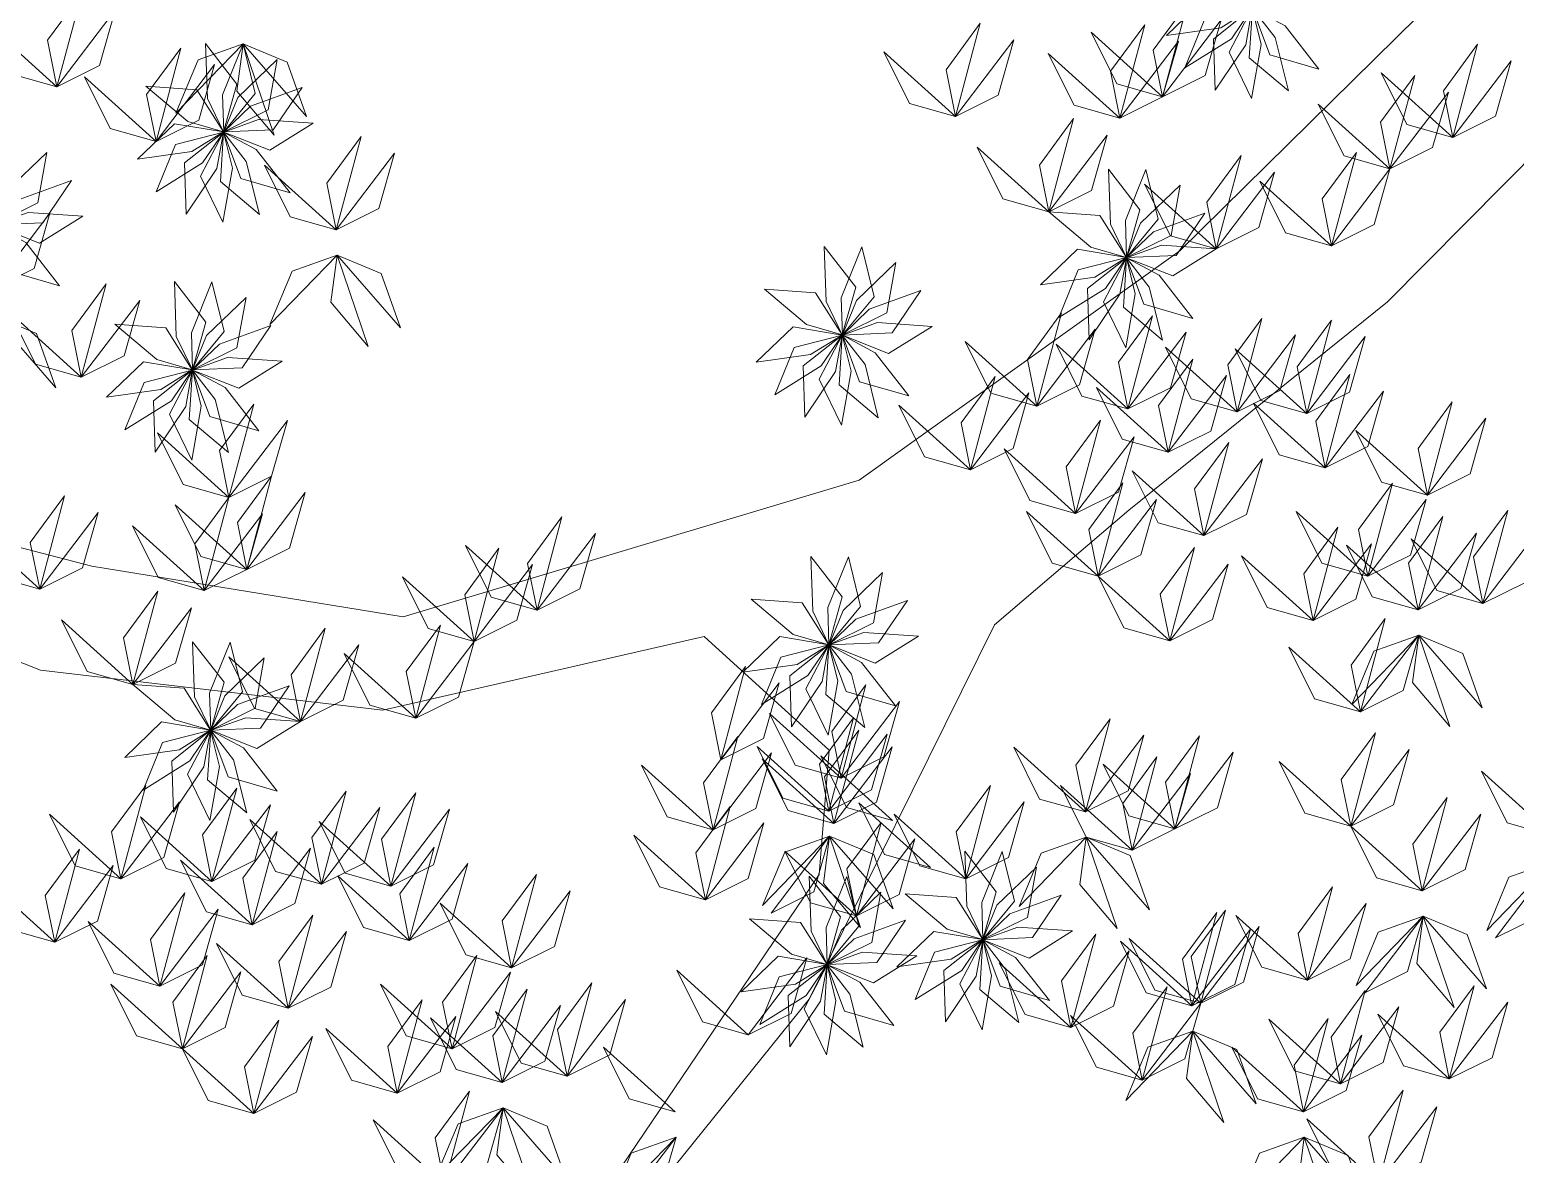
# Model space of a CAD drawing. Header units: inches. Extents: x -173 to 14008, y -3334 to 10368.
# Drawn here: x 12188.2 to 12280.6, y 592.5 to 662.4 of the extents above; entities that cross this region are included whole.
import ezdxf

# ---------------------------------------------------------------- set-up
doc = ezdxf.new("R2010")
doc.units = ezdxf.units.IN
doc.header["$MEASUREMENT"] = 0
doc.layers.add('ARREDAMENTO', color=8, linetype='Continuous', lineweight=18)

msp = doc.modelspace()

# ---------------------------------------------------------------- linework, layer by layer
at = {"layer": 'ARREDAMENTO', "linetype": 'Continuous', "lineweight": 0}
for points in [[(12172.25, 761.191), (12216.757, 756.849), (12220.079, 731.07), (12262.1, 702.216), (12282.119, 693.911), (12291.151, 692.656), (12293.747, 688.152), (12293.12, 683.636), (12287.989, 676.524), (12259.725, 648.69), (12239.791, 634.428), (12211.454, 625.937), (12192.098, 629.087), (12157.891, 637.983)], [(12228.348, 591.828), (12236.691, 602.177), (12243.089, 615.097), (12248.208, 625.433), (12256.563, 632.558), (12272.633, 645.515), (12282.267, 655.224), (12293.821, 668.809), (12302.188, 672.71), (12313.177, 665.659), (12326.121, 652.813), (12333.258, 641.234), (12330.822, 603.828), (12334.107, 587.721)], [(12156.611, 635.399), (12188.899, 622.627), (12210.186, 620.129), (12230.157, 624.719), (12237.921, 617.657), (12237.306, 609.917), (12219.353, 583.412)]]:
    msp.add_lwpolyline(points, dxfattribs=at)
at = {"layer": 'ARREDAMENTO', "lineweight": 0}
for points in [[(12189.923, 658.878), (12189.338, 661.784), (12191.466, 664.674), (12189.923, 658.878)], [(12258.655, 658.263), (12258.07, 661.169), (12260.197, 664.059), (12258.655, 658.263)], [(12258.887, 662.079), (12262.263, 662.554), (12264.223, 663.769), (12261.182, 664.284), (12258.887, 662.079)], [(12189.923, 658.878), (12192.577, 660.199), (12193.554, 663.652), (12189.923, 658.878)], [(12258.655, 658.263), (12261.308, 659.584), (12262.285, 663.037), (12258.655, 658.263)], [(12260.036, 660.051), (12262.927, 661.858), (12264.223, 663.766), (12261.236, 662.999), (12260.036, 660.051)], [(12261.911, 658.666), (12263.816, 661.492), (12264.225, 663.762), (12261.807, 661.847), (12261.911, 658.666)], [(12264.186, 658.163), (12264.778, 661.52), (12264.228, 663.76), (12262.799, 661.026), (12264.186, 658.163)], [(12266.47, 658.629), (12265.645, 661.936), (12264.231, 663.759), (12264.037, 660.68), (12266.47, 658.629)], [(12268.366, 659.984), (12266.268, 662.669), (12264.235, 663.759), (12265.31, 660.868), (12268.366, 659.984)], [(12189.923, 658.878), (12187.071, 659.684), (12185.471, 662.897), (12189.923, 658.878)], [(12245.779, 657.032), (12245.194, 659.938), (12247.322, 662.828), (12245.779, 657.032)], [(12258.655, 658.263), (12255.802, 659.07), (12254.202, 662.282), (12258.655, 658.263)], [(12256.001, 656.942), (12255.416, 659.848), (12257.543, 662.738), (12256.001, 656.942)], [(12196.089, 655.488), (12195.504, 658.394), (12197.631, 661.284), (12196.089, 655.488)], [(12201.496, 661.547), (12198.704, 660.552), (12197.322, 657.24), (12201.496, 661.547)], [(12199.166, 661.566), (12199.285, 658.16), (12200.289, 656.083), (12201.118, 659.054), (12199.166, 661.566)], [(12201.496, 661.547), (12200.219, 658.387), (12200.292, 656.081), (12202.258, 658.458), (12201.496, 661.547)], [(12201.496, 661.547), (12201.106, 658.608), (12203.422, 655.867), (12201.496, 661.547)], [(12201.496, 661.547), (12204.232, 660.406), (12205.438, 657.026), (12201.496, 661.547)], [(12245.779, 657.032), (12248.433, 658.353), (12249.41, 661.806), (12245.779, 657.032)], [(12256.001, 656.942), (12258.655, 658.263), (12259.632, 661.716), (12256.001, 656.942)], [(12276.69, 655.726), (12276.105, 658.632), (12278.232, 661.522), (12276.69, 655.726)], [(12196.089, 655.488), (12198.743, 656.809), (12199.72, 660.262), (12196.089, 655.488)], [(12203.617, 660.582), (12201.166, 658.214), (12200.294, 656.078), (12203.057, 657.449), (12203.617, 660.582)], [(12245.779, 657.032), (12242.927, 657.839), (12241.327, 661.051), (12245.779, 657.032)], [(12256.001, 656.942), (12253.148, 657.748), (12251.549, 660.961), (12256.001, 656.942)], [(12276.69, 655.726), (12279.343, 657.047), (12280.32, 660.5), (12276.69, 655.726)], [(12196.089, 655.488), (12193.236, 656.295), (12191.637, 659.507), (12196.089, 655.488)], [(12272.782, 653.781), (12272.197, 656.687), (12274.325, 659.577), (12272.782, 653.781)], [(12276.69, 655.726), (12273.837, 656.533), (12272.238, 659.745), (12276.69, 655.726)], [(12195.455, 658.916), (12198.066, 656.725), (12200.281, 656.082), (12198.629, 658.686), (12195.455, 658.916)], [(12205.163, 658.837), (12201.96, 657.671), (12200.295, 656.075), (12203.377, 656.203), (12205.163, 658.837)], [(12272.782, 653.781), (12275.436, 655.102), (12276.413, 658.555), (12272.782, 653.781)], [(12272.782, 653.781), (12269.93, 654.588), (12268.33, 657.8), (12272.782, 653.781)], [(12194.942, 654.386), (12198.317, 654.86), (12200.277, 656.076), (12197.236, 656.59), (12194.942, 654.386)], [(12205.865, 656.615), (12202.465, 656.852), (12200.295, 656.071), (12203.162, 654.935), (12205.865, 656.615)], [(12251.576, 651.107), (12250.991, 654.013), (12253.118, 656.903), (12251.576, 651.107)], [(12196.091, 652.358), (12198.981, 654.164), (12200.277, 656.072), (12197.29, 655.305), (12196.091, 652.358)], [(12197.965, 650.973), (12199.871, 653.798), (12200.279, 656.069), (12197.862, 654.153), (12197.965, 650.973)], [(12200.241, 650.469), (12200.832, 653.826), (12200.282, 656.066), (12198.853, 653.333), (12200.241, 650.469)], [(12202.524, 650.935), (12201.699, 654.243), (12200.286, 656.065), (12200.092, 652.987), (12202.524, 650.935)], [(12204.421, 652.29), (12202.322, 654.976), (12200.289, 656.066), (12201.364, 653.175), (12204.421, 652.29)], [(12207.285, 649.992), (12206.7, 652.898), (12208.828, 655.788), (12207.285, 649.992)], [(12251.576, 651.107), (12254.229, 652.428), (12255.206, 655.881), (12251.576, 651.107)], [(12189.293, 654.804), (12186.842, 652.436), (12185.97, 650.301), (12188.733, 651.672), (12189.293, 654.804)], [(12207.285, 649.992), (12209.939, 651.313), (12210.916, 654.766), (12207.285, 649.992)], [(12251.576, 651.107), (12248.723, 651.914), (12247.124, 655.126), (12251.576, 651.107)], [(12269.151, 649.007), (12268.566, 651.913), (12270.694, 654.803), (12269.151, 649.007)], [(12207.285, 649.992), (12204.433, 650.799), (12202.833, 654.011), (12207.285, 649.992)], [(12255.286, 653.757), (12255.405, 650.35), (12256.409, 648.274), (12257.239, 651.244), (12255.286, 653.757)], [(12261.985, 648.805), (12261.4, 651.712), (12263.528, 654.602), (12261.985, 648.805)], [(12269.151, 649.007), (12271.805, 650.328), (12272.782, 653.781), (12269.151, 649.007)], [(12190.839, 653.06), (12187.636, 651.894), (12185.971, 650.297), (12189.053, 650.426), (12190.839, 653.06)], [(12257.617, 653.738), (12256.34, 650.577), (12256.412, 648.272), (12258.379, 650.648), (12257.617, 653.738)], [(12261.985, 648.805), (12264.639, 650.127), (12265.616, 653.58), (12261.985, 648.805)], [(12269.151, 649.007), (12266.299, 649.813), (12264.699, 653.026), (12269.151, 649.007)], [(12259.738, 652.773), (12257.286, 650.405), (12256.415, 648.269), (12259.178, 649.64), (12259.738, 652.773)], [(12261.985, 648.805), (12259.133, 649.612), (12257.533, 652.825), (12261.985, 648.805)], [(12185.864, 646.259), (12188.518, 647.58), (12189.495, 651.033), (12185.864, 646.259)], [(12191.541, 650.837), (12188.141, 651.075), (12185.97, 650.293), (12188.838, 649.158), (12191.541, 650.837)], [(12251.576, 651.107), (12254.187, 648.916), (12256.402, 648.273), (12254.749, 650.877), (12251.576, 651.107)], [(12261.283, 651.028), (12258.08, 649.862), (12256.416, 648.265), (12259.497, 648.394), (12261.283, 651.028)], [(12190.097, 646.513), (12187.998, 649.198), (12185.965, 650.288), (12187.04, 647.397), (12190.097, 646.513)], [(12207.337, 648.425), (12204.545, 647.43), (12203.164, 644.118), (12207.337, 648.425)], [(12207.337, 648.425), (12206.948, 645.486), (12209.263, 642.745), (12207.337, 648.425)], [(12207.337, 648.425), (12210.074, 647.284), (12211.279, 643.904), (12207.337, 648.425)], [(12237.622, 648.946), (12237.741, 645.539), (12238.745, 643.463), (12239.575, 646.433), (12237.622, 648.946)], [(12239.953, 648.927), (12238.676, 645.766), (12238.749, 643.461), (12240.715, 645.837), (12239.953, 648.927)], [(12251.062, 646.576), (12254.437, 647.051), (12256.398, 648.267), (12253.357, 648.781), (12251.062, 646.576)], [(12252.211, 644.549), (12255.101, 646.355), (12256.398, 648.263), (12253.41, 647.496), (12252.211, 644.549)], [(12254.085, 643.163), (12255.991, 645.989), (12256.4, 648.259), (12253.982, 646.344), (12254.085, 643.163)], [(12256.361, 642.66), (12256.953, 646.017), (12256.402, 648.257), (12254.973, 645.524), (12256.361, 642.66)], [(12258.645, 643.126), (12257.82, 646.433), (12256.406, 648.256), (12256.212, 645.178), (12258.645, 643.126)], [(12260.541, 644.481), (12258.443, 647.167), (12256.41, 648.257), (12257.485, 645.366), (12260.541, 644.481)], [(12261.985, 648.805), (12258.585, 649.043), (12256.415, 648.262), (12259.283, 647.126), (12261.985, 648.805)], [(12242.074, 647.961), (12239.622, 645.594), (12238.751, 643.458), (12241.514, 644.829), (12242.074, 647.961)], [(12191.443, 640.83), (12190.858, 643.736), (12192.986, 646.626), (12191.443, 640.83)], [(12197.228, 646.774), (12197.347, 643.367), (12198.351, 641.291), (12199.181, 644.261), (12197.228, 646.774)], [(12199.559, 646.755), (12198.282, 643.594), (12198.355, 641.289), (12200.321, 643.665), (12199.559, 646.755)], [(12191.443, 640.83), (12194.097, 642.151), (12195.074, 645.604), (12191.443, 640.83)], [(12201.68, 645.79), (12199.228, 643.422), (12198.357, 641.286), (12201.12, 642.657), (12201.68, 645.79)], [(12233.912, 646.296), (12236.523, 644.105), (12238.738, 643.461), (12237.085, 646.066), (12233.912, 646.296)], [(12243.619, 646.217), (12240.417, 645.051), (12238.752, 643.454), (12241.834, 643.583), (12243.619, 646.217)], [(12185.916, 644.692), (12188.652, 643.551), (12189.858, 640.171), (12185.916, 644.692)], [(12191.443, 640.83), (12188.591, 641.636), (12186.991, 644.849), (12191.443, 640.83)], [(12250.832, 639.035), (12250.247, 641.941), (12252.374, 644.831), (12250.832, 639.035)], [(12256.487, 638.858), (12255.903, 641.764), (12258.03, 644.654), (12256.487, 638.858)], [(12193.518, 644.124), (12196.129, 641.933), (12198.344, 641.29), (12196.691, 643.894), (12193.518, 644.124)], [(12203.225, 644.045), (12200.023, 642.879), (12198.358, 641.282), (12201.44, 641.411), (12203.225, 644.045)], [(12233.398, 641.765), (12236.774, 642.24), (12238.734, 643.455), (12235.693, 643.97), (12233.398, 641.765)], [(12244.322, 643.994), (12240.921, 644.232), (12238.751, 643.451), (12241.619, 642.315), (12244.322, 643.994)], [(12250.832, 639.035), (12253.486, 640.356), (12254.463, 643.809), (12250.832, 639.035)], [(12256.487, 638.858), (12259.141, 640.179), (12260.118, 643.632), (12256.487, 638.858)], [(12263.286, 638.687), (12262.701, 641.593), (12264.829, 644.483), (12263.286, 638.687)], [(12267.611, 638.578), (12267.026, 641.484), (12269.153, 644.374), (12267.611, 638.578)], [(12234.547, 639.738), (12237.438, 641.544), (12238.734, 643.452), (12235.746, 642.685), (12234.547, 639.738)], [(12236.421, 638.352), (12238.327, 641.178), (12238.736, 643.448), (12236.318, 641.533), (12236.421, 638.352)], [(12238.697, 637.849), (12239.289, 641.206), (12238.739, 643.446), (12237.309, 640.713), (12238.697, 637.849)], [(12240.981, 638.315), (12240.156, 641.622), (12238.742, 643.445), (12238.548, 640.367), (12240.981, 638.315)], [(12242.877, 639.67), (12240.779, 642.355), (12238.746, 643.445), (12239.821, 640.554), (12242.877, 639.67)], [(12250.832, 639.035), (12247.979, 639.842), (12246.38, 643.054), (12250.832, 639.035)], [(12256.487, 638.858), (12253.635, 639.664), (12252.035, 642.877), (12256.487, 638.858)], [(12263.286, 638.687), (12260.434, 639.493), (12258.834, 642.706), (12263.286, 638.687)], [(12263.286, 638.687), (12265.94, 640.008), (12266.917, 643.461), (12263.286, 638.687)], [(12267.611, 638.578), (12270.265, 639.899), (12271.242, 643.352), (12267.611, 638.578)], [(12193.004, 639.593), (12196.38, 640.068), (12198.34, 641.284), (12195.299, 641.798), (12193.004, 639.593)], [(12203.928, 641.823), (12200.527, 642.06), (12198.357, 641.279), (12201.225, 640.143), (12203.928, 641.823)], [(12258.989, 636.166), (12258.404, 639.072), (12260.531, 641.962), (12258.989, 636.166)], [(12267.611, 638.578), (12264.758, 639.385), (12263.159, 642.597), (12267.611, 638.578)], [(12194.153, 637.566), (12197.044, 639.372), (12198.34, 641.28), (12195.352, 640.513), (12194.153, 637.566)], [(12196.027, 636.18), (12197.933, 639.006), (12198.342, 641.276), (12195.924, 639.361), (12196.027, 636.18)], [(12198.303, 635.677), (12198.895, 639.034), (12198.345, 641.274), (12196.915, 638.541), (12198.303, 635.677)], [(12200.587, 636.143), (12199.762, 639.45), (12198.348, 641.273), (12198.154, 638.195), (12200.587, 636.143)], [(12202.483, 637.498), (12200.385, 640.184), (12198.352, 641.274), (12199.427, 638.383), (12202.483, 637.498)], [(12246.711, 635.085), (12246.126, 637.991), (12248.253, 640.881), (12246.711, 635.085)], [(12258.989, 636.166), (12261.643, 637.487), (12262.62, 640.94), (12258.989, 636.166)], [(12268.752, 635.197), (12268.167, 638.103), (12270.295, 640.993), (12268.752, 635.197)], [(12258.989, 636.166), (12256.136, 636.972), (12254.537, 640.185), (12258.989, 636.166)], [(12268.752, 635.197), (12271.406, 636.518), (12272.383, 639.971), (12268.752, 635.197)], [(12200.621, 633.364), (12200.037, 636.27), (12202.164, 639.16), (12200.621, 633.364)], [(12246.711, 635.085), (12243.858, 635.892), (12242.258, 639.104), (12246.711, 635.085)], [(12246.711, 635.085), (12249.364, 636.406), (12250.341, 639.859), (12246.711, 635.085)], [(12268.752, 635.197), (12265.9, 636.004), (12264.3, 639.216), (12268.752, 635.197)], [(12275.113, 633.503), (12274.528, 636.409), (12276.655, 639.299), (12275.113, 633.503)], [(12200.621, 633.364), (12203.275, 634.685), (12204.252, 638.138), (12200.621, 633.364)], [(12253.248, 632.362), (12252.663, 635.268), (12254.79, 638.158), (12253.248, 632.362)], [(12253.248, 632.362), (12252.663, 635.268), (12254.79, 638.158), (12253.248, 632.362)], [(12275.113, 633.503), (12277.767, 634.824), (12278.744, 638.277), (12275.113, 633.503)], [(12200.621, 633.364), (12197.769, 634.171), (12196.169, 637.383), (12200.621, 633.364)], [(12253.248, 632.362), (12255.901, 633.683), (12256.878, 637.136), (12253.248, 632.362)], [(12253.248, 632.362), (12255.901, 633.683), (12256.878, 637.136), (12253.248, 632.362)], [(12275.113, 633.503), (12272.26, 634.31), (12270.661, 637.522), (12275.113, 633.503)], [(12253.248, 632.362), (12250.395, 633.168), (12248.795, 636.381), (12253.248, 632.362)], [(12253.248, 632.362), (12250.395, 633.168), (12248.795, 636.381), (12253.248, 632.362)], [(12261.22, 630.984), (12260.635, 633.89), (12262.763, 636.78), (12261.22, 630.984)], [(12261.22, 630.984), (12263.874, 632.305), (12264.851, 635.758), (12261.22, 630.984)], [(12201.733, 628.889), (12201.148, 631.795), (12203.275, 634.685), (12201.733, 628.889)], [(12261.22, 630.984), (12258.368, 631.791), (12256.768, 635.003), (12261.22, 630.984)], [(12188.858, 627.658), (12188.273, 630.564), (12190.4, 633.454), (12188.858, 627.658)], [(12201.733, 628.889), (12204.387, 630.21), (12205.364, 633.663), (12201.733, 628.889)], [(12254.644, 628.466), (12254.059, 631.372), (12256.187, 634.262), (12254.644, 628.466)], [(12271.406, 628.46), (12270.821, 631.366), (12272.948, 634.256), (12271.406, 628.46)], [(12201.733, 628.889), (12198.88, 629.696), (12197.281, 632.908), (12201.733, 628.889)], [(12199.079, 627.568), (12198.494, 630.474), (12200.621, 633.364), (12199.079, 627.568)], [(12254.644, 628.466), (12257.298, 629.787), (12258.275, 633.24), (12254.644, 628.466)], [(12271.406, 628.46), (12274.06, 629.781), (12275.037, 633.234), (12271.406, 628.46)], [(12278.557, 626.761), (12277.972, 629.667), (12280.1, 632.557), (12278.557, 626.761)], [(12188.858, 627.658), (12186.005, 628.465), (12184.405, 631.677), (12188.858, 627.658)], [(12188.858, 627.658), (12191.511, 628.979), (12192.488, 632.432), (12188.858, 627.658)], [(12199.079, 627.568), (12201.733, 628.889), (12202.71, 632.342), (12199.079, 627.568)], [(12219.768, 626.352), (12219.183, 629.258), (12221.31, 632.148), (12219.768, 626.352)], [(12254.644, 628.466), (12251.792, 629.273), (12250.192, 632.485), (12254.644, 628.466)], [(12271.406, 628.46), (12268.553, 629.267), (12266.954, 632.479), (12271.406, 628.46)], [(12274.527, 626.372), (12273.942, 629.278), (12276.069, 632.168), (12274.527, 626.372)], [(12199.079, 627.568), (12196.226, 628.375), (12194.627, 631.587), (12199.079, 627.568)], [(12219.768, 626.352), (12222.422, 627.673), (12223.399, 631.126), (12219.768, 626.352)], [(12268.007, 625.707), (12267.422, 628.613), (12269.55, 631.503), (12268.007, 625.707)], [(12278.557, 626.761), (12275.705, 627.567), (12274.105, 630.78), (12278.557, 626.761)], [(12274.527, 626.372), (12277.181, 627.693), (12278.158, 631.146), (12274.527, 626.372)], [(12278.557, 626.761), (12281.211, 628.082), (12282.188, 631.535), (12278.557, 626.761)], [(12215.86, 624.407), (12215.275, 627.313), (12217.403, 630.203), (12215.86, 624.407)], [(12219.768, 626.352), (12216.915, 627.159), (12215.316, 630.371), (12219.768, 626.352)], [(12259.096, 624.447), (12258.511, 627.353), (12260.639, 630.243), (12259.096, 624.447)], [(12268.007, 625.707), (12270.661, 627.028), (12271.638, 630.481), (12268.007, 625.707)], [(12274.527, 626.372), (12271.674, 627.179), (12270.075, 630.391), (12274.527, 626.372)], [(12215.86, 624.407), (12218.514, 625.728), (12219.491, 629.181), (12215.86, 624.407)], [(12236.789, 629.688), (12236.908, 626.282), (12237.912, 624.205), (12238.742, 627.176), (12236.789, 629.688)], [(12239.119, 629.669), (12237.843, 626.509), (12237.915, 624.204), (12239.881, 626.58), (12239.119, 629.669)], [(12259.096, 624.447), (12261.75, 625.768), (12262.727, 629.221), (12259.096, 624.447)], [(12268.007, 625.707), (12265.155, 626.514), (12263.555, 629.726), (12268.007, 625.707)], [(12215.86, 624.407), (12213.008, 625.214), (12211.408, 628.426), (12215.86, 624.407)], [(12241.241, 628.704), (12238.789, 626.336), (12237.917, 624.201), (12240.68, 625.572), (12241.241, 628.704)], [(12259.096, 624.447), (12256.244, 625.254), (12254.644, 628.466), (12259.096, 624.447)], [(12194.654, 621.733), (12194.069, 624.639), (12196.196, 627.529), (12194.654, 621.733)], [(12233.078, 627.039), (12235.69, 624.848), (12237.905, 624.204), (12236.252, 626.809), (12233.078, 627.039)], [(12194.654, 621.733), (12197.308, 623.054), (12198.285, 626.507), (12194.654, 621.733)], [(12242.786, 626.96), (12239.583, 625.794), (12237.918, 624.197), (12241, 624.326), (12242.786, 626.96)], [(12194.654, 621.733), (12191.801, 622.54), (12190.202, 625.752), (12194.654, 621.733)], [(12205.064, 619.432), (12204.479, 622.338), (12206.606, 625.228), (12205.064, 619.432)], [(12212.23, 619.633), (12211.645, 622.539), (12213.772, 625.429), (12212.23, 619.633)], [(12270.948, 620.031), (12270.363, 622.937), (12272.491, 625.827), (12270.948, 620.031)], [(12198.364, 624.383), (12198.483, 620.976), (12199.487, 618.9), (12200.317, 621.871), (12198.364, 624.383)], [(12200.695, 624.364), (12199.418, 621.204), (12199.491, 618.898), (12201.457, 621.274), (12200.695, 624.364)], [(12205.064, 619.432), (12207.717, 620.753), (12208.694, 624.206), (12205.064, 619.432)], [(12212.23, 619.633), (12214.883, 620.954), (12215.86, 624.407), (12212.23, 619.633)], [(12232.565, 622.508), (12235.94, 622.983), (12237.901, 624.198), (12234.859, 624.713), (12232.565, 622.508)], [(12243.488, 624.737), (12240.088, 624.975), (12237.918, 624.193), (12240.786, 623.058), (12243.488, 624.737)], [(12274.579, 624.805), (12271.787, 623.81), (12270.405, 620.498), (12274.579, 624.805)], [(12270.948, 620.031), (12273.602, 621.352), (12274.579, 624.805), (12270.948, 620.031)], [(12270.948, 620.031), (12273.602, 621.352), (12274.579, 624.805), (12270.948, 620.031)], [(12274.579, 624.805), (12274.19, 621.866), (12276.505, 619.125), (12274.579, 624.805)], [(12274.579, 624.805), (12277.315, 623.664), (12278.521, 620.284), (12274.579, 624.805)], [(12202.816, 623.399), (12200.364, 621.031), (12199.493, 618.895), (12202.256, 620.266), (12202.816, 623.399)], [(12205.064, 619.432), (12202.211, 620.238), (12200.612, 623.451), (12205.064, 619.432)], [(12212.23, 619.633), (12209.377, 620.44), (12207.777, 623.652), (12212.23, 619.633)], [(12233.714, 620.48), (12236.604, 622.287), (12237.901, 624.194), (12234.913, 623.428), (12233.714, 620.48)], [(12235.588, 619.095), (12237.494, 621.921), (12237.902, 624.191), (12235.485, 622.275), (12235.588, 619.095)], [(12237.864, 618.592), (12238.456, 621.949), (12237.905, 624.189), (12236.476, 621.455), (12237.864, 618.592)], [(12240.147, 619.058), (12239.323, 622.365), (12237.909, 624.188), (12237.715, 621.109), (12240.147, 619.058)], [(12242.044, 620.413), (12239.945, 623.098), (12237.913, 624.188), (12238.988, 621.297), (12242.044, 620.413)], [(12270.948, 620.031), (12268.096, 620.838), (12266.496, 624.05), (12270.948, 620.031)], [(12231.19, 617.057), (12230.605, 619.963), (12232.732, 622.853), (12231.19, 617.057)], [(12194.654, 621.733), (12197.265, 619.542), (12199.48, 618.899), (12197.828, 621.503), (12194.654, 621.733)], [(12204.362, 621.654), (12201.159, 620.488), (12199.494, 618.891), (12202.576, 619.02), (12204.362, 621.654)], [(12231.19, 617.057), (12233.844, 618.378), (12234.821, 621.831), (12231.19, 617.057)], [(12238.669, 615.911), (12238.084, 618.817), (12240.211, 621.707), (12238.669, 615.911)], [(12238.669, 615.911), (12241.322, 617.232), (12242.299, 620.685), (12238.669, 615.911)], [(12205.064, 619.432), (12201.664, 619.669), (12199.493, 618.888), (12202.361, 617.752), (12205.064, 619.432)], [(12238.669, 615.911), (12235.816, 616.718), (12234.216, 619.93), (12238.669, 615.911)], [(12237.905, 613.87), (12237.32, 616.776), (12239.448, 619.666), (12237.905, 613.87)], [(12253.85, 613.809), (12253.265, 616.715), (12255.393, 619.605), (12253.85, 613.809)], [(12194.14, 617.203), (12197.516, 617.677), (12199.476, 618.893), (12196.435, 619.407), (12194.14, 617.203)], [(12195.289, 615.175), (12198.18, 616.981), (12199.476, 618.889), (12196.489, 618.122), (12195.289, 615.175)], [(12197.164, 613.789), (12199.069, 616.615), (12199.478, 618.886), (12197.06, 616.97), (12197.164, 613.789)], [(12199.439, 613.286), (12200.031, 616.643), (12199.481, 618.883), (12198.052, 616.15), (12199.439, 613.286)], [(12201.723, 613.752), (12200.898, 617.06), (12199.484, 618.882), (12199.29, 615.804), (12201.723, 613.752)], [(12203.619, 615.107), (12201.521, 617.793), (12199.488, 618.883), (12200.563, 615.992), (12203.619, 615.107)], [(12238.222, 613.091), (12237.637, 615.997), (12239.765, 618.887), (12238.222, 613.091)], [(12270.342, 612.924), (12269.757, 615.831), (12271.885, 618.721), (12270.342, 612.924)], [(12230.711, 612.705), (12230.126, 615.612), (12232.253, 618.502), (12230.711, 612.705)], [(12237.905, 613.87), (12235.053, 614.677), (12233.453, 617.889), (12237.905, 613.87)], [(12237.905, 613.87), (12240.559, 615.191), (12241.536, 618.644), (12237.905, 613.87)], [(12238.222, 613.091), (12240.876, 614.412), (12241.853, 617.865), (12238.222, 613.091)], [(12253.85, 613.809), (12250.998, 614.616), (12249.398, 617.828), (12253.85, 613.809)], [(12253.85, 613.809), (12256.504, 615.13), (12257.481, 618.583), (12253.85, 613.809)], [(12259.409, 612.756), (12258.824, 615.662), (12260.951, 618.552), (12259.409, 612.756)], [(12230.711, 612.705), (12233.365, 614.027), (12234.342, 617.48), (12230.711, 612.705)], [(12238.222, 613.091), (12235.37, 613.897), (12233.77, 617.11), (12238.222, 613.091)], [(12241.865, 613.273), (12239.012, 614.08), (12237.413, 617.292), (12241.865, 613.273)], [(12256.755, 611.435), (12256.17, 614.341), (12258.297, 617.231), (12256.755, 611.435)], [(12259.409, 612.756), (12262.063, 614.077), (12263.04, 617.53), (12259.409, 612.756)], [(12270.342, 612.924), (12267.49, 613.731), (12265.89, 616.944), (12270.342, 612.924)], [(12270.342, 612.924), (12272.996, 614.246), (12273.973, 617.699), (12270.342, 612.924)], [(12230.711, 612.705), (12227.858, 613.512), (12226.259, 616.725), (12230.711, 612.705)], [(12259.409, 612.756), (12256.556, 613.563), (12254.957, 616.775), (12259.409, 612.756)], [(12256.755, 611.435), (12259.409, 612.756), (12260.386, 616.209), (12256.755, 611.435)], [(12282.922, 612.322), (12280.069, 613.128), (12278.47, 616.341), (12282.922, 612.322)], [(12193.91, 609.661), (12193.325, 612.567), (12195.453, 615.457), (12193.91, 609.661)], [(12199.566, 609.484), (12198.981, 612.39), (12201.108, 615.28), (12199.566, 609.484)], [(12206.364, 609.313), (12205.779, 612.219), (12207.907, 615.109), (12206.364, 609.313)], [(12210.689, 609.204), (12210.104, 612.11), (12212.232, 615), (12210.689, 609.204)], [(12246.416, 609.661), (12245.831, 612.567), (12247.958, 615.457), (12246.416, 609.661)], [(12256.755, 611.435), (12253.902, 612.242), (12252.303, 615.454), (12256.755, 611.435)], [(12193.91, 609.661), (12196.564, 610.982), (12197.541, 614.435), (12193.91, 609.661)], [(12199.566, 609.484), (12202.22, 610.805), (12203.197, 614.258), (12199.566, 609.484)], [(12206.364, 609.313), (12209.018, 610.634), (12209.995, 614.087), (12206.364, 609.313)], [(12230.232, 608.354), (12229.647, 611.26), (12231.775, 614.15), (12230.232, 608.354)], [(12244.22, 610.362), (12241.367, 611.169), (12239.768, 614.381), (12244.22, 610.362)], [(12246.416, 609.661), (12249.07, 610.982), (12250.047, 614.435), (12246.416, 609.661)], [(12274.795, 608.905), (12274.21, 611.812), (12276.337, 614.702), (12274.795, 608.905)], [(12193.91, 609.661), (12191.058, 610.468), (12189.458, 613.68), (12193.91, 609.661)], [(12199.566, 609.484), (12196.713, 610.291), (12195.114, 613.503), (12199.566, 609.484)], [(12206.364, 609.313), (12203.512, 610.12), (12201.912, 613.332), (12206.364, 609.313)], [(12210.689, 609.204), (12207.837, 610.011), (12206.237, 613.223), (12210.689, 609.204)], [(12210.689, 609.204), (12213.343, 610.525), (12214.32, 613.978), (12210.689, 609.204)], [(12230.232, 608.354), (12232.886, 609.675), (12233.863, 613.128), (12230.232, 608.354)], [(12239.616, 607.36), (12239.031, 610.267), (12241.158, 613.157), (12239.616, 607.36)], [(12246.416, 609.661), (12243.563, 610.468), (12241.964, 613.68), (12246.416, 609.661)], [(12274.795, 608.905), (12277.448, 610.226), (12278.425, 613.679), (12274.795, 608.905)], [(12202.067, 606.792), (12201.482, 609.698), (12203.61, 612.588), (12202.067, 606.792)], [(12230.232, 608.354), (12227.38, 609.161), (12225.78, 612.373), (12230.232, 608.354)], [(12237.957, 612.303), (12235.165, 611.307), (12233.784, 607.995), (12237.957, 612.303)], [(12234.327, 607.529), (12236.98, 608.85), (12237.957, 612.303), (12234.327, 607.529)], [(12237.957, 612.303), (12237.568, 609.364), (12239.883, 606.623), (12237.957, 612.303)], [(12237.957, 612.303), (12240.694, 611.162), (12241.899, 607.782), (12237.957, 612.303)], [(12253.902, 612.242), (12251.11, 611.246), (12249.729, 607.934), (12253.902, 612.242)], [(12253.902, 612.242), (12253.513, 609.303), (12255.828, 606.562), (12253.902, 612.242)], [(12253.902, 612.242), (12256.639, 611.101), (12257.844, 607.721), (12253.902, 612.242)], [(12274.795, 608.905), (12271.942, 609.712), (12270.342, 612.924), (12274.795, 608.905)], [(12189.789, 605.711), (12189.204, 608.617), (12191.331, 611.507), (12189.789, 605.711)], [(12202.067, 606.792), (12204.721, 608.113), (12205.698, 611.566), (12202.067, 606.792)], [(12211.83, 605.823), (12211.246, 608.729), (12213.373, 611.619), (12211.83, 605.823)], [(12239.616, 607.36), (12236.763, 608.167), (12235.164, 611.379), (12239.616, 607.36)], [(12239.616, 607.36), (12242.27, 608.681), (12243.246, 612.134), (12239.616, 607.36)], [(12246.356, 611.364), (12246.476, 607.958), (12247.48, 605.881), (12248.309, 608.852), (12246.356, 611.364)], [(12248.687, 611.345), (12247.41, 608.185), (12247.483, 605.879), (12249.449, 608.256), (12248.687, 611.345)], [(12189.789, 605.711), (12192.443, 607.032), (12193.42, 610.485), (12189.789, 605.711)], [(12202.067, 606.792), (12199.215, 607.599), (12197.615, 610.811), (12202.067, 606.792)], [(12211.83, 605.823), (12214.484, 607.144), (12215.461, 610.597), (12211.83, 605.823)], [(12250.808, 610.38), (12248.357, 608.012), (12247.485, 605.876), (12250.248, 607.247), (12250.808, 610.38)], [(12282.974, 610.755), (12280.182, 609.759), (12278.8, 606.447), (12282.974, 610.755)], [(12279.343, 605.981), (12281.997, 607.302), (12282.974, 610.755), (12279.343, 605.981)], [(12189.789, 605.711), (12186.936, 606.518), (12185.337, 609.73), (12189.789, 605.711)], [(12211.83, 605.823), (12208.978, 606.63), (12207.378, 609.842), (12211.83, 605.823)], [(12218.191, 604.129), (12217.606, 607.035), (12219.734, 609.925), (12218.191, 604.129)], [(12236.685, 609.813), (12236.804, 606.407), (12237.808, 604.33), (12238.637, 607.301), (12236.685, 609.813)], [(12239.015, 609.795), (12237.739, 606.634), (12237.811, 604.329), (12239.777, 606.705), (12239.015, 609.795)], [(12196.326, 602.988), (12195.741, 605.894), (12197.868, 608.784), (12196.326, 602.988)], [(12196.326, 602.988), (12195.741, 605.894), (12197.868, 608.784), (12196.326, 602.988)], [(12218.191, 604.129), (12220.845, 605.45), (12221.822, 608.903), (12218.191, 604.129)], [(12241.137, 608.829), (12238.685, 606.461), (12237.813, 604.326), (12240.576, 605.697), (12241.137, 608.829)], [(12242.646, 608.714), (12245.257, 606.523), (12247.472, 605.88), (12245.82, 608.484), (12242.646, 608.714)], [(12252.354, 608.635), (12249.151, 607.469), (12247.486, 605.873), (12250.568, 606.002), (12252.354, 608.635)], [(12267.665, 603.357), (12267.08, 606.263), (12269.207, 609.153), (12267.665, 603.357)], [(12196.326, 602.988), (12198.98, 604.309), (12199.957, 607.762), (12196.326, 602.988)], [(12196.326, 602.988), (12198.98, 604.309), (12199.957, 607.762), (12196.326, 602.988)], [(12218.191, 604.129), (12215.339, 604.936), (12213.739, 608.148), (12218.191, 604.129)], [(12261.019, 601.92), (12260.434, 604.826), (12262.562, 607.716), (12261.019, 601.92)], [(12267.665, 603.357), (12270.319, 604.678), (12271.296, 608.131), (12267.665, 603.357)], [(12196.326, 602.988), (12193.473, 603.794), (12191.874, 607.007), (12196.326, 602.988)], [(12196.326, 602.988), (12193.473, 603.794), (12191.874, 607.007), (12196.326, 602.988)], [(12204.298, 601.61), (12203.713, 604.516), (12205.841, 607.406), (12204.298, 601.61)], [(12232.974, 607.164), (12235.585, 604.973), (12237.801, 604.329), (12236.148, 606.934), (12232.974, 607.164)], [(12242.682, 607.085), (12239.479, 605.919), (12237.814, 604.322), (12240.896, 604.451), (12242.682, 607.085)], [(12260.478, 601.76), (12259.893, 604.666), (12262.021, 607.556), (12260.478, 601.76)], [(12261.019, 601.92), (12263.673, 603.241), (12264.65, 606.694), (12261.019, 601.92)], [(12267.665, 603.357), (12264.812, 604.164), (12263.213, 607.376), (12267.665, 603.357)], [(12274.847, 607.338), (12272.055, 606.343), (12270.673, 603.031), (12274.847, 607.338)], [(12271.216, 602.564), (12273.87, 603.885), (12274.847, 607.338), (12271.216, 602.564)], [(12274.847, 607.338), (12274.457, 604.4), (12276.773, 601.658), (12274.847, 607.338)], [(12274.847, 607.338), (12277.583, 606.197), (12278.788, 602.817), (12274.847, 607.338)], [(12204.298, 601.61), (12206.952, 602.931), (12207.929, 606.384), (12204.298, 601.61)], [(12242.133, 604.184), (12245.508, 604.658), (12247.468, 605.874), (12244.427, 606.388), (12242.133, 604.184)], [(12243.281, 602.156), (12246.172, 603.962), (12247.468, 605.87), (12244.481, 605.103), (12243.281, 602.156)], [(12245.156, 600.771), (12247.062, 603.596), (12247.47, 605.867), (12245.053, 603.951), (12245.156, 600.771)], [(12247.431, 600.268), (12248.023, 603.624), (12247.473, 605.864), (12246.044, 603.131), (12247.431, 600.268)], [(12249.715, 600.734), (12248.89, 604.041), (12247.477, 605.863), (12247.283, 602.785), (12249.715, 600.734)], [(12251.612, 602.088), (12249.513, 604.774), (12247.48, 605.864), (12248.555, 602.973), (12251.612, 602.088)], [(12253.056, 606.413), (12249.656, 606.65), (12247.485, 605.869), (12250.353, 604.733), (12253.056, 606.413)], [(12252.952, 600.411), (12252.367, 603.317), (12254.495, 606.207), (12252.952, 600.411)], [(12260.478, 601.76), (12257.626, 602.567), (12256.026, 605.779), (12260.478, 601.76)], [(12261.019, 601.92), (12258.167, 602.726), (12256.567, 605.939), (12261.019, 601.92)], [(12260.478, 601.76), (12263.132, 603.081), (12264.109, 606.534), (12260.478, 601.76)], [(12197.723, 599.092), (12197.138, 601.998), (12199.265, 604.888), (12197.723, 599.092)], [(12204.298, 601.61), (12201.446, 602.417), (12199.846, 605.629), (12204.298, 601.61)], [(12214.484, 599.086), (12213.899, 601.992), (12216.027, 604.882), (12214.484, 599.086)], [(12232.461, 602.633), (12235.836, 603.108), (12237.796, 604.323), (12234.755, 604.838), (12232.461, 602.633)], [(12243.384, 604.862), (12239.984, 605.1), (12237.814, 604.318), (12240.681, 603.183), (12243.384, 604.862)], [(12252.952, 600.411), (12255.606, 601.732), (12256.583, 605.185), (12252.952, 600.411)], [(12232.902, 599.967), (12230.05, 600.774), (12228.45, 603.986), (12232.902, 599.967)], [(12232.902, 599.967), (12235.556, 601.288), (12236.533, 604.741), (12232.902, 599.967)], [(12233.61, 600.605), (12236.5, 602.412), (12237.797, 604.32), (12234.809, 603.553), (12233.61, 600.605)], [(12235.484, 599.22), (12237.39, 602.046), (12237.798, 604.316), (12235.381, 602.4), (12235.484, 599.22)], [(12237.76, 598.717), (12238.351, 602.074), (12237.801, 604.314), (12236.372, 601.58), (12237.76, 598.717)], [(12240.043, 599.183), (12239.219, 602.49), (12237.805, 604.313), (12237.611, 601.234), (12240.043, 599.183)], [(12241.94, 600.538), (12239.841, 603.223), (12237.808, 604.313), (12238.883, 601.422), (12241.94, 600.538)], [(12252.952, 600.411), (12250.1, 601.218), (12248.5, 604.43), (12252.952, 600.411)], [(12197.723, 599.092), (12194.87, 599.899), (12193.27, 603.111), (12197.723, 599.092)], [(12197.723, 599.092), (12200.376, 600.413), (12201.353, 603.866), (12197.723, 599.092)], [(12214.484, 599.086), (12211.632, 599.893), (12210.032, 603.105), (12214.484, 599.086)], [(12214.484, 599.086), (12217.138, 600.407), (12218.115, 603.86), (12214.484, 599.086)], [(12221.635, 597.387), (12221.05, 600.293), (12223.178, 603.183), (12221.635, 597.387)], [(12276.474, 597.217), (12275.889, 600.123), (12278.016, 603.013), (12276.474, 597.217)], [(12211.085, 596.333), (12210.501, 599.239), (12212.628, 602.129), (12211.085, 596.333)], [(12217.605, 596.998), (12217.02, 599.904), (12219.148, 602.794), (12217.605, 596.998)], [(12221.635, 597.387), (12224.289, 598.708), (12225.266, 602.161), (12221.635, 597.387)], [(12257.388, 597.146), (12256.803, 600.052), (12258.931, 602.942), (12257.388, 597.146)], [(12269.704, 596.917), (12269.119, 599.823), (12271.247, 602.713), (12269.704, 596.917)], [(12221.635, 597.387), (12218.783, 598.193), (12217.183, 601.406), (12221.635, 597.387)], [(12217.605, 596.998), (12220.259, 598.319), (12221.236, 601.772), (12217.605, 596.998)], [(12257.388, 597.146), (12254.536, 597.952), (12252.936, 601.165), (12257.388, 597.146)], [(12257.388, 597.146), (12260.042, 598.467), (12261.019, 601.92), (12257.388, 597.146)], [(12269.704, 596.917), (12272.358, 598.238), (12273.335, 601.691), (12269.704, 596.917)], [(12276.474, 597.217), (12273.621, 598.023), (12272.022, 601.236), (12276.474, 597.217)], [(12276.474, 597.217), (12279.128, 598.538), (12280.105, 601.991), (12276.474, 597.217)], [(12202.175, 595.073), (12201.59, 597.979), (12203.717, 600.869), (12202.175, 595.073)], [(12211.085, 596.333), (12208.233, 597.14), (12206.633, 600.352), (12211.085, 596.333)], [(12211.085, 596.333), (12213.739, 597.654), (12214.716, 601.107), (12211.085, 596.333)], [(12217.605, 596.998), (12214.753, 597.805), (12213.153, 601.017), (12217.605, 596.998)], [(12260.531, 600.193), (12257.738, 599.198), (12256.357, 595.886), (12260.531, 600.193)], [(12260.531, 600.193), (12260.141, 597.254), (12262.457, 594.513), (12260.531, 600.193)], [(12260.531, 600.193), (12263.267, 599.052), (12264.472, 595.672), (12260.531, 600.193)], [(12269.704, 596.917), (12266.852, 597.724), (12265.252, 600.936), (12269.704, 596.917)], [(12267.408, 595.171), (12266.823, 598.077), (12268.95, 600.967), (12267.408, 595.171)], [(12202.175, 595.073), (12204.828, 596.394), (12205.805, 599.847), (12202.175, 595.073)], [(12267.408, 595.171), (12270.062, 596.492), (12271.039, 599.945), (12267.408, 595.171)], [(12202.175, 595.073), (12199.322, 595.88), (12197.723, 599.092), (12202.175, 595.073)], [(12228.357, 595.166), (12225.505, 595.973), (12223.905, 599.185), (12228.357, 595.166)], [(12267.408, 595.171), (12264.555, 595.977), (12262.956, 599.19), (12267.408, 595.171)], [(12272.065, 590.715), (12271.48, 593.621), (12273.608, 596.511), (12272.065, 590.715)], [(12214.027, 590.657), (12213.442, 593.563), (12215.569, 596.453), (12214.027, 590.657)], [(12214.027, 590.657), (12211.174, 591.464), (12209.575, 594.676), (12214.027, 590.657)], [(12217.658, 595.431), (12214.865, 594.436), (12213.484, 591.124), (12217.658, 595.431)], [(12214.027, 590.657), (12216.681, 591.978), (12217.658, 595.431), (12214.027, 590.657)], [(12214.027, 590.657), (12216.681, 591.978), (12217.658, 595.431), (12214.027, 590.657)], [(12217.658, 595.431), (12217.268, 592.492), (12219.583, 589.751), (12217.658, 595.431)], [(12217.658, 595.431), (12220.394, 594.29), (12221.599, 590.91), (12217.658, 595.431)], [(12272.065, 590.715), (12269.213, 591.522), (12267.613, 594.734), (12272.065, 590.715)], [(12272.065, 590.715), (12274.719, 592.036), (12275.696, 595.489), (12272.065, 590.715)], [(12228.409, 593.599), (12225.617, 592.604), (12224.236, 589.292), (12228.409, 593.599)], [(12224.779, 588.825), (12227.432, 590.146), (12228.409, 593.599), (12224.779, 588.825)], [(12267.46, 593.604), (12264.668, 592.608), (12263.286, 589.296), (12267.46, 593.604)], [(12267.46, 593.604), (12267.071, 590.665), (12269.386, 587.923), (12267.46, 593.604)], [(12267.46, 593.604), (12270.196, 592.463), (12271.402, 589.083), (12267.46, 593.604)]]:
    msp.add_lwpolyline(points, dxfattribs=at)

doc.saveas('drawing.dxf')
